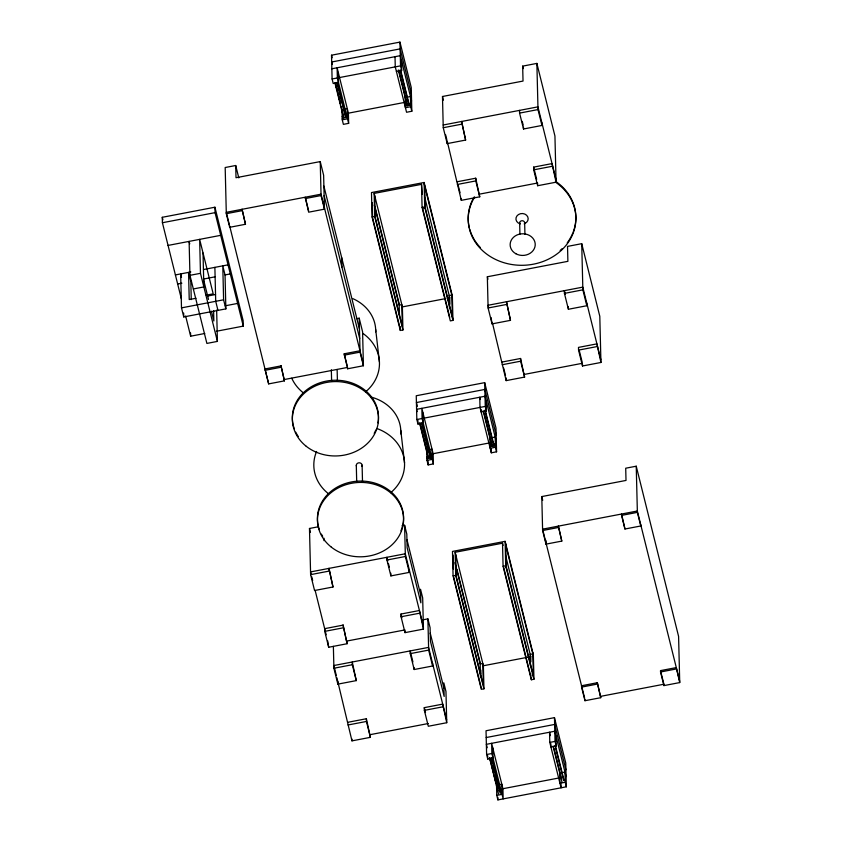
<?xml version="1.0" encoding="UTF-8"?>
<svg xmlns="http://www.w3.org/2000/svg" width="842" height="842" viewBox="0 0 842 842"><rect width="100%" height="100%" fill="white"/><g stroke="black" fill="none" stroke-linecap="round" stroke-linejoin="round"><path stroke-width="1.26" d="M338.242 72.317L338.495 82.495L333.222 83.505L332.095 78.969L331.516 55.204L399.95 42.1L411.243 87.484L411.822 111.249L406.56 112.26L395.266 66.876L395.014 56.688M331.843 68.781L400.287 55.677L411.58 101.072M332.095 78.969L400.529 65.865L399.95 42.1M396.393 71.412L401.666 70.402L401.413 60.214M465.626 140.077L461.605 121.48L465.626 140.077L447.197 143.603L443.25 127.721L442.482 96.493L523.029 81.064L522.661 66.129L536.87 63.403L554.941 136.025L556.067 182.198L537.649 185.724L533.691 169.842L533.628 167.126L552.057 163.59L556.067 182.198M343.062 109.428L347.272 108.629L347.525 118.806L342.262 119.817L343.389 124.353L348.651 123.342L348.409 113.165L337.116 67.77L337.358 77.959L348.651 123.342M407.286 97.135L410.443 96.525L410.696 106.713L411.822 111.249M348.409 113.165L405.023 102.324M342.178 116.47L343.568 116.196L343.61 117.88L334.948 83.063M336.958 82.674L345.62 117.491L345.578 115.817L347.441 115.459M405.349 104.366L407.17 104.019L398.982 71.075M400.203 69.875L409.033 105.355L408.991 103.671L410.612 103.356M342.22 118.143L347.483 117.133M405.391 106.05L410.654 105.039M410.696 106.713L405.434 107.723L405.181 97.535M443.176 125.005L537.933 106.86L556.004 179.483M238.791 177.883L235.707 165.506L225.182 167.516L226.309 213.689L229.698 227.298L245.485 224.277L242.064 209.3L245.485 224.277M443.25 127.721L461.669 124.195M541.89 122.743L541.953 125.458L523.535 128.994L519.577 113.102L538.006 109.576L536.87 63.403M308.625 210.826L305.236 197.207L308.656 212.184L324.454 209.153L323.623 175.21L320.234 161.59L236.013 177.725L235.707 165.506M181.325 298.752L162.411 222.73L162.274 217.299L214.92 207.216L243.159 320.686L243.285 326.117L216.331 331.274M162.411 222.73L215.057 212.647L214.92 207.216M226.309 213.689L242.096 210.658M305.267 198.565L321.065 195.544L320.234 161.59M421.526 184.345L422.084 207.427L450.323 320.897L452.954 320.392L452.354 295.952L424.126 182.482L371.48 192.565L372.08 217.004L400.308 330.474L402.939 329.969L402.381 306.888L374.143 193.418L421.526 184.345L422.274 194.281M457.301 181.735L475.719 178.209L479.74 196.817L461.321 200.343L447.134 140.888L447.197 143.603M457.364 184.451L475.793 180.925L475.719 178.209M533.691 169.842L552.12 166.316M168.063 245.422L220.699 235.339M479.677 194.102L537.585 183.009L537.649 185.724M372.08 217.004L374.711 216.499L374.143 193.418M422.084 207.427L424.715 206.921L424.126 182.482M175.399 274.924L190.818 271.966M203.48 269.545L228.045 264.841M216.647 310.067L217.415 341.399L206.89 343.42L189.945 275.334L200.47 273.324L199.649 239.37L213.194 293.837L206.174 295.184M177.662 283.996L181.872 283.196M203.396 279.07L214.889 276.871M181.514 277.323L180.662 273.913L181.493 307.867L183.756 316.939L225.867 308.877L225.035 274.924L230.298 273.924M193.334 288.953L203.859 286.933L203.027 252.989M195.997 298.268L189.229 299.563L188.555 272.398L190.818 281.481L191.26 299.584M207.648 296.037L215.541 294.521M181.493 307.867L223.604 299.794L222.783 265.851L225.035 274.924M225.256 305.793L237.644 303.425M600.935 362.47L596.915 343.873L578.486 347.399L578.549 350.114L582.506 365.996L600.935 362.47L599.799 316.308L581.727 243.685L567.529 246.401L567.887 261.336L487.339 276.765L488.107 307.993L492.054 323.886L510.484 320.349L506.463 301.752L510.484 320.349M185.629 316.024L190.65 336.2L204.774 333.495M402.381 306.888L444.639 298.794M447.197 298.3L449.754 297.815L424.926 198.007M356.65 318.676L359.197 318.181L362.586 331.801L363.418 365.744L347.62 368.775L344.199 353.798L359.997 350.767M488.107 307.993L506.526 304.467M586.748 303.025L586.811 305.741L568.392 309.267L564.435 293.384L582.864 289.848L581.727 243.685M281.028 365.891L265.241 368.912L265.272 370.269L268.661 383.889L284.449 380.868L281.028 365.891L284.449 380.868M265.272 370.269L281.07 367.249M344.241 355.156L360.029 352.135L359.197 318.181M284.417 379.51L347.588 367.417L347.62 368.775M502.158 362.018L520.577 358.482L524.598 377.09L506.179 380.616L492.307 322.444M502.221 364.733L520.651 361.197L520.577 358.482M578.549 350.114L596.978 346.588M524.534 374.374L582.443 363.281M480.319 399.508L479.761 397.235L480.003 407.423L491.307 452.807L496.57 451.807L495.991 428.041L484.687 382.647L416.253 395.751L416.832 419.516L417.969 424.052L423.231 423.052L422.979 412.864M416.832 419.516L485.276 406.412L484.687 382.647M486.15 400.771L486.402 410.949L481.14 411.959L481.077 409.412M427.81 449.986L432.02 449.175L432.262 459.364L426.999 460.363L428.136 464.91L433.398 463.9L433.146 453.712L421.853 408.328L422.105 418.506L433.398 463.9M433.146 453.712L491.054 442.629M426.915 457.017L428.304 456.753L419.947 423.179M421.695 423.231L430.357 458.048L430.315 456.364L432.188 456.006M490.086 444.923L491.917 444.565L484.034 412.896M484.939 410.422L493.77 445.902L493.728 444.218L495.359 443.913M426.957 458.69L432.23 457.69M490.128 446.597L495.401 445.586M495.433 447.26L490.17 448.27L489.928 438.082L495.191 437.082L495.433 447.26L496.57 451.807M332.99 586.99L328.969 568.392L332.99 586.99L314.561 590.516L310.614 574.633L309.477 528.471L318.518 526.734M679.726 682.578L676.294 667.601L660.507 670.621L660.538 671.979L663.928 685.598L679.726 682.578L678.589 636.405L636.236 466.205L625.711 468.215L626.006 480.435L541.785 496.57L542.616 530.513L546.005 544.132L561.793 541.101L558.372 526.134L561.793 541.101M402.044 525.745L404.602 525.261L406.802 534.091L407.128 547.668L420.863 602.83L420.526 589.253L422.673 597.883L423.442 629.111L405.013 632.637L401.055 616.754L400.992 614.039L419.421 610.513L423.442 629.111M542.574 529.155L637.331 511.01L679.683 681.21M310.614 574.633L329.033 571.108M409.254 569.666L409.317 572.381L390.898 575.907L386.941 560.014L405.37 556.488L404.602 525.261M542.616 530.513L558.404 527.492M640.72 524.629L640.751 525.987L624.964 529.008L621.575 515.388L637.373 512.368L636.236 466.205M502.516 543.206L503.084 566.287L531.323 679.757L533.954 679.252L533.354 654.813L505.116 541.343L452.48 551.426L453.08 575.865L481.308 689.335L483.94 688.83L483.382 665.748L455.143 552.278L502.516 543.206L503.084 545.479M453.08 575.865L455.711 575.36L455.143 552.278M503.084 566.287L505.716 565.782L505.116 541.343M343.083 625.122L324.665 628.658L324.728 631.374L328.685 647.256L347.104 643.73L343.083 625.122L347.104 643.73M324.728 631.374L343.157 627.837M401.055 616.754L419.484 613.229M422.779 619.849L427.894 618.87L430.094 627.7L430.43 641.278L444.155 696.45L443.818 682.862L445.965 691.492L446.734 722.72L428.304 726.257L424.357 710.364L424.284 707.648L442.713 704.122L446.734 722.72M347.041 641.015L404.949 629.921L405.013 632.637M333.906 668.243L352.324 664.717L352.261 662.001L356.282 680.61L337.853 684.136L333.906 668.243L333.369 646.361M432.546 663.275L432.609 665.99L414.19 669.516L410.233 653.634L428.662 650.108L427.894 618.87M480.498 676.758L480.182 663.98L482.813 663.475L483.34 685.199L456.238 576.275L455.711 554.552M483.382 665.748L530.755 656.676L505.61 555.604M347.957 722.268L366.375 718.742L370.396 737.339L351.977 740.865L336.874 677.747M348.02 724.983L366.449 721.457L366.375 718.742M424.357 710.364L442.776 706.838M597.336 682.715L581.548 685.746L581.58 687.104L584.969 700.712L600.756 697.692L597.336 682.715L600.756 697.692M581.58 687.104L597.367 684.072M660.538 671.979L676.337 668.958M370.333 734.624L428.241 723.541M600.725 696.334L663.896 684.241L660.812 671.863M497.096 787.449L496.527 785.176L496.78 795.364L497.906 799.9L566.34 786.796L565.761 763.031L554.468 717.647L486.034 730.751L486.613 754.516L487.75 759.052L493.012 758.042L492.759 747.854M486.202 737.539L554.636 724.436L565.929 769.82M486.613 754.516L491.875 753.506L491.633 743.318L502.927 788.712L503.169 798.89L491.875 753.506M560.982 783.986L561.077 787.807L549.784 742.412L555.046 741.413L554.468 717.647M555.931 735.761L556.183 745.949L550.921 746.959L550.836 743.602M497.58 784.976L501.8 784.165L502.043 794.353L496.78 795.364M502.927 788.712L560.835 777.619M565.214 782.26L559.951 783.26L559.698 773.082L564.971 772.072L565.214 782.26L566.34 786.796M600.862 359.755L582.79 287.133L488.034 305.278L488.644 307.719M538.006 109.576L541.953 125.458M582.864 289.848L586.811 305.741M637.373 512.368L640.751 525.987M522.661 66.129L523.282 68.591M522.25 121.385L523.156 125.048M533.628 167.126L536.67 179.346M565.277 294.332L564.372 290.658L564.435 293.384M579.401 351.061L582.138 362.06M475.793 180.925L479.74 196.817M520.651 361.197L524.598 377.09M442.482 96.493L443.397 100.187M487.339 276.765L487.95 279.228M541.785 496.57L542.711 500.274M445.607 134.783L446.828 139.667M458.206 185.408L460.037 192.734M491.075 317.497L492.054 323.886M503.674 368.122L505.505 375.458M542.89 530.397L545.963 542.774M546.29 544.048L584.622 698.123M411.412 94.272L400.118 48.889L331.685 61.992L332.306 64.518M496.148 434.83L484.855 389.436L416.422 402.55L417.358 406.328M496.317 441.618L485.024 396.235L416.59 409.338L417.148 411.601M400.529 65.865L401.666 70.402M485.276 406.412L486.402 410.949M400.792 70.728L408.991 103.671M485.213 410.012L493.728 444.218M398.329 69.991L407.212 105.703M483.129 410.77L491.96 446.249L491.917 444.565M424.157 183.84L452.386 297.31M424.684 205.564L452.922 319.034M424.715 206.921L452.954 320.392M566.098 776.608L554.804 731.224L486.371 744.328L487.213 747.728M449.723 317.266L422.621 208.342L425.252 207.837L424.715 186.103M555.046 741.413L556.183 745.949M505.716 544.974L532.828 653.897L530.186 654.402L530.471 665.906M555.331 745.349L563.993 780.166M555.057 745.78L563.73 780.597M553.941 748.222L561.677 779.303M550.384 735.634L549.542 732.235L549.784 742.412M553.047 746.17L562.024 782.229M506.252 566.698L533.354 675.631M505.716 565.782L533.954 679.252M503.621 567.203L530.723 676.137L530.66 673.579M375.195 207.5L399.15 303.762L399.434 315.34M374.28 205.059L399.182 305.12L401.813 304.615L402.35 326.338L375.237 217.415L374.711 195.681M374.711 216.499L402.939 329.969M372.606 217.91L399.403 325.58M331.516 55.204L332.148 57.73M337.221 82.242L345.578 115.817M421.968 422.789L430.315 456.364M456.922 569.276L480.393 663.622M454.964 562.645L480.182 663.98M335.779 84.589L337.958 93.357M338.589 95.862L340.452 103.377M419.895 422.642L426.441 448.933M335.211 82.621L337.074 90.083M337.684 92.578L340.473 103.766M341.094 106.25L343.252 114.954M419.684 423.61L428.346 458.427M455.711 575.36L483.94 688.83M453.606 576.781L481.277 687.977M491.739 757.579L500.243 791.785M491.454 757.989L500.285 793.469M489.918 757.926L491.181 762.989M491.812 765.525L493.707 773.124M494.338 775.661L496.222 783.26M496.854 785.797L498.117 790.87M489.676 757.632L496.222 783.923M489.644 758.337L498.475 793.817M323.886 186.071L359.46 329.043M324.117 195.576L359.702 338.547M363.386 364.386L321.034 194.186L226.277 212.331L229.361 224.709M406.928 539.522L420.663 594.684M430.23 633.131L443.955 688.293M321.065 195.544L324.454 209.153M360.029 352.135L363.418 365.744M423.368 626.395L405.297 553.773L310.54 571.918L311.151 574.36M446.66 720.005L428.589 647.393L333.842 665.527L336.274 675.305M405.37 556.488L409.317 572.381M428.662 650.108L432.609 665.99M344.199 353.798L347.283 366.175M387.783 560.972L386.878 557.299L386.941 560.014M388.394 563.414L389.309 567.076M400.992 614.039L401.908 617.702M412.906 661.917L410.17 650.919L410.233 653.634M424.284 707.648L425.505 712.543M352.324 664.717L356.282 680.61M366.449 721.457L370.396 737.339M309.477 528.471L310.435 532.291M311.761 576.812L312.677 580.475M315.129 590.358L326.18 634.763M327.706 640.878L328.685 647.256M215.057 212.647L243.285 326.117M223.604 299.794L225.867 308.877M217.973 310.382L215.71 301.31L214.878 267.367M203.701 280.144L208.5 299.436M211.426 311.224L213.857 320.991L213.605 310.645M200.47 273.324L217.415 341.399M189.734 243.864L189.113 241.391L189.945 275.334M162.274 217.299L162.916 219.846M400.781 430.346L404.518 462.816M375.679 329.506L379.426 361.965M663.896 684.241L663.928 685.598M624.964 529.008L621.543 514.03L621.575 515.388M582.464 364.186L582.506 365.996M584.927 699.355L584.969 700.712M568.318 306.551L568.392 309.267M545.911 540.322L546.005 544.132M523.482 127.184L523.535 128.994M524.661 222.983L524.934 234.329M519.514 110.386L519.577 113.102M532.786 652.539L533.386 676.989M530.755 656.676L530.881 661.801M531.26 677.189L531.323 679.757M519.651 222.793L519.924 234.139M506.105 377.9L506.179 380.616M505.684 543.616L506.284 568.055M491.212 448.986L491.307 452.807M497.843 797.353L497.906 799.9M487.665 755.695L487.75 759.052M480.835 670.085L480.929 673.916M461.269 198.533L461.321 200.343M452.354 316.76L451.828 295.037L449.196 295.542L449.502 308.319M449.754 297.815L449.912 304.225M453.08 555.046L453.417 569.108M428.041 461.09L428.136 464.91M426.778 451.323L426.999 460.363M417.874 420.242L417.969 424.052M414.148 667.706L414.19 669.516M400.213 326.612L400.308 330.474M399.718 326.843L399.75 328.201M390.825 573.192L390.898 575.907M372.238 202.575L372.574 216.636M362.102 465.173L362.513 481.971M356.303 465.416L356.713 482.213M342.01 109.628L342.262 119.817M341.673 257.557L341.905 267.061M351.935 739.055L351.977 740.865M337.137 369.501L337.421 381.121M331.338 369.743L331.622 381.363M337.789 681.42L337.853 684.136M323.991 538.196L324.054 540.68M268.661 383.889L229.666 225.94L229.698 227.298M190.566 332.937L190.65 336.2M183.661 313.024L183.756 316.939M555.425 181.198A53.846 46.489 -1.4 0 1 573.265 231.845M572.823 232.992A53.846 46.489 -1.4 0 1 567.245 242.843M562.109 248.674A53.846 46.489 -1.4 0 1 560.162 250.463M480.266 247.474A53.846 46.489 -1.4 0 1 474.762 240.423M474.109 239.36A53.846 46.489 -1.4 0 1 469.699 229.129M469.383 227.961A53.846 46.489 -1.4 0 1 474.014 197.144M555.446 182.135A53.846 46.489 -1.4 0 1 566.14 245.222A53.846 46.489 -1.4 0 1 493.749 258.536A53.846 46.489 -1.4 0 1 474.699 196.986M520.177 223.856A6.115 5.284 -1.4 0 1 516.914 215.973A6.115 5.284 -1.4 0 1 526.597 215.236A6.115 5.284 -1.4 0 1 524.84 223.498M519.914 223.888A2.505 2.168 -1.4 0 1 522.282 220.72A2.505 2.168 -1.4 0 1 524.261 224.046M375.837 429.967A43.079 37.195 -1.4 0 1 374.185 433.346M298.289 436.514A43.079 37.195 -1.4 0 1 295.742 432.167M294.29 428.757A43.079 37.195 -1.4 0 1 332.232 380.342A43.079 37.195 -1.4 0 1 377.953 422.905M362.849 333.369A45.373 39.174 -1.4 0 1 365.628 391.825M303.352 392.867A45.373 39.174 -1.4 0 1 291.753 378.216M352.977 298.7A42.426 36.627 -1.4 0 1 375.711 331.885M356.429 466.068A2.905 2.505 -1.4 0 1 359.46 462.805A2.905 2.505 -1.4 0 1 361.776 466.447M319.381 529.607A43.079 37.195 -1.4 0 1 361.544 481.066A43.079 37.195 -1.4 0 1 400.929 530.818M322.686 536.312A43.079 37.195 -1.4 0 1 321.412 534.133M376.669 428.441A45.373 39.174 -1.4 0 1 390.73 492.675M328.443 493.717A45.373 39.174 -1.4 0 1 316.592 451.47M371.238 397.119A42.426 36.627 -1.4 0 1 400.75 433.935M515.872 253.747A12.546 10.83 -1.4 0 0 535.217 245.075A12.546 10.83 -1.4 0 0 516.967 235.002A12.546 10.83 -1.4 0 0 515.872 253.747M306.256 446.313A43.079 37.195 -1.4 0 0 377.458 426.652A43.079 37.195 -1.4 0 0 322.591 383.352A43.079 37.195 -1.4 0 0 306.256 446.313M331.348 547.153A43.079 37.195 -1.4 0 0 402.56 527.492A43.079 37.195 -1.4 0 0 347.683 484.192A43.079 37.195 -1.4 0 0 331.348 547.153"/></g></svg>
